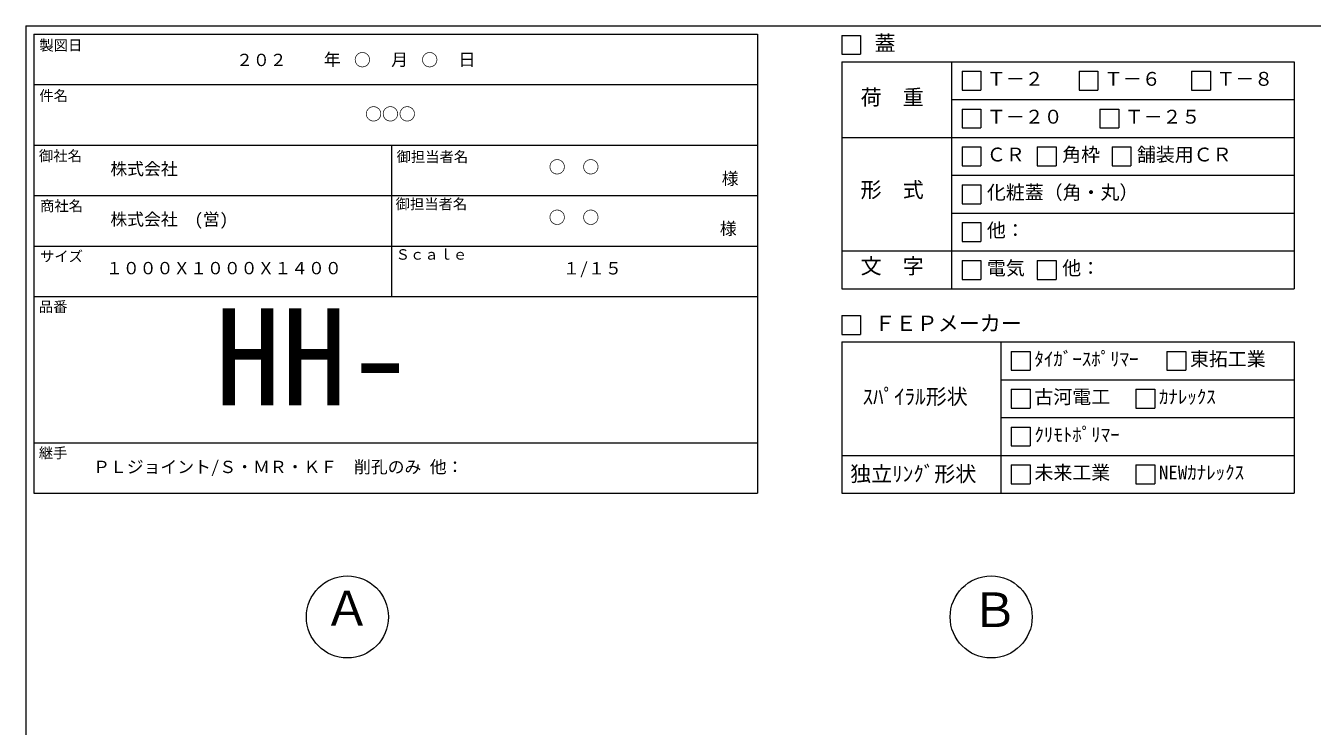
# Model space of a CAD drawing. Units: millimetres, scale not verified. Extents: x -4890 to 18489, y -2282 to 2282.
# Drawn here: x -1230 to 1828, y 616 to 2282 of the extents above; entities that cross this region are included whole.
import ezdxf
from ezdxf.enums import TextEntityAlignment as Align

# ---------------------------------------------------------------- set-up
doc = ezdxf.new("R2010")
doc.units = ezdxf.units.MM
doc.header["$LTSCALE"] = 10
for name, color, linetype, lineweight in [('0-2_waku', 7, 'Continuous', 18), ('0-3_gaikei', 7, 'Continuous', 18), ('0-D_文字１', 7, 'Continuous', 18), ('1-4_文字２', 7, 'Continuous', 5)]:
    doc.layers.add(name, color=color, linetype=linetype, lineweight=lineweight)
doc.styles.add('ＭＳ ゴシック', font='')
doc.styles.get('ＭＳ ゴシック').set_extended_font_data('MS Gothic')

msp = doc.modelspace()

# ---------------------------------------------------------------- linework, layer by layer
at = {"layer": '0-2_waku'}
for p, q in [((-1210.86, 2262.11), (-1210.86, 1170.11)), ((-1210.86, 2262.11), (509.14, 2262.11)), ((-1210.86, 2262.11), (-1210.86, 1170.11)), ((-1210.86, 2262.11), (509.14, 2262.11)), ((-1210.86, 2262.11), (-1210.86, 1170.11)), ((509.14, 2262.11), (509.14, 1170.11)), ((709.87, 2196.33), (1784.87, 2196.33)), ((709.87, 2196.33), (709.87, 1656.33)), ((970.53, 2196.33), (970.53, 1656.33)), ((1784.87, 2196.33), (1784.87, 1656.33)), ((-1210.86, 2142.11), (509.14, 2142.11)), ((-1210.86, 2142.11), (509.14, 2142.11)), ((-1210.86, 2142.11), (509.14, 2142.11)), ((-1210.86, 2142.11), (509.14, 2142.11)), ((970.53, 2106.33), (1784.87, 2106.33)), ((-1210.86, 1998.11), (509.14, 1998.11)), ((-1210.86, 1998.11), (509.14, 1998.11)), ((-360.86, 1998.11), (-360.86, 1638.11)), ((709.87, 2016.33), (1784.87, 2016.33)), ((970.53, 1926.33), (1784.87, 1926.33)), ((-1210.86, 1878.11), (509.14, 1878.11)), ((970.53, 1836.33), (1784.87, 1836.33)), ((-1210.86, 1758.11), (509.14, 1758.11)), ((709.87, 1746.33), (1784.87, 1746.33)), ((709.87, 1656.33), (1784.87, 1656.33)), ((-1210.86, 1638.11), (509.14, 1638.11)), ((709.87, 1530.11), (1784.87, 1530.11)), ((709.87, 1530.11), (709.87, 1170.11)), ((1087.68, 1530.11), (1087.68, 1170.11)), ((1784.87, 1530.11), (1784.87, 1170.11)), ((1087.68, 1440.11), (1784.87, 1440.11)), ((1087.68, 1350.11), (1784.87, 1350.11)), ((-1210.86, 1290.11), (509.14, 1290.11)), ((709.87, 1260.11), (1784.87, 1260.11)), ((-1210.86, 1170.11), (509.14, 1170.11)), ((709.87, 1170.11), (1784.87, 1170.11)), ((709.87, 1170.11), (1784.87, 1170.11))]:
    msp.add_line(p, q, dxfattribs=at)
for points in [[(-1230.01, 2282.11), (-1230.01, -1992.89), (4889.99, -1992.89)], [(-1230.01, 2282.11), (4889.99, 2282.11), (4889.99, -1992.89)]]:
    msp.add_lwpolyline(points, dxfattribs=at)
at = {"layer": '0-3_gaikei'}
for centre in [(-465.58, 875.86), (1064.42, 875.86)]:
    msp.add_circle(centre, 97.5, dxfattribs=at)
at = {"layer": '0-D_文字１'}
for p, q in [((709.14, 2259.14), (709.14, 2214.14)), ((709.14, 2214.14), (754.14, 2214.14)), ((995.11, 2173.83), (1040.11, 2173.83)), ((995.11, 2173.83), (995.11, 2128.83)), ((995.11, 2173.83), (995.11, 2128.83)), ((995.11, 2173.83), (1040.11, 2173.83)), ((995.11, 2173.83), (995.11, 2128.83)), ((995.11, 2173.83), (1040.11, 2173.83)), ((1040.11, 2173.83), (1040.11, 2128.83)), ((1040.11, 2173.83), (1040.11, 2128.83)), ((1040.11, 2173.83), (1040.11, 2128.83)), ((1273.19, 2173.83), (1318.19, 2173.83)), ((1273.19, 2173.83), (1273.19, 2128.83)), ((1318.19, 2173.83), (1318.19, 2128.83)), ((1540.4, 2173.83), (1585.4, 2173.83)), ((1540.4, 2173.83), (1540.4, 2128.83)), ((1585.4, 2173.83), (1585.4, 2128.83)), ((995.11, 2128.83), (1040.11, 2128.83)), ((995.11, 2128.83), (1040.11, 2128.83)), ((995.11, 2128.83), (1040.11, 2128.83)), ((1273.19, 2128.83), (1318.19, 2128.83)), ((1540.4, 2128.83), (1585.4, 2128.83)), ((995.11, 2083.83), (1040.11, 2083.83)), ((995.11, 2083.83), (995.11, 2038.83)), ((1040.11, 2083.83), (1040.11, 2038.83)), ((1322.59, 2083.83), (1367.59, 2083.83)), ((1322.59, 2083.83), (1322.59, 2038.83)), ((1367.59, 2083.83), (1367.59, 2038.83)), ((995.11, 2038.83), (1040.11, 2038.83)), ((1322.59, 2038.83), (1367.59, 2038.83)), ((995.11, 1993.83), (1040.11, 1993.83)), ((995.11, 1993.83), (995.11, 1948.83)), ((995.11, 1993.83), (995.11, 1948.83)), ((1040.11, 1993.83), (1040.11, 1948.83)), ((1040.11, 1993.83), (1040.11, 1948.83)), ((1174.1, 1993.83), (1219.1, 1993.83)), ((1174.1, 1993.83), (1174.1, 1948.83)), ((1219.1, 1993.83), (1219.1, 1948.83)), ((1351.61, 1993.83), (1396.61, 1993.83)), ((1351.61, 1993.83), (1351.61, 1948.83)), ((1396.61, 1993.83), (1396.61, 1948.83)), ((995.11, 1948.83), (1040.11, 1948.83)), ((995.11, 1948.83), (1040.11, 1948.83)), ((1174.1, 1948.83), (1219.1, 1948.83)), ((1351.61, 1948.83), (1396.61, 1948.83)), ((995.11, 1903.83), (995.11, 1858.83)), ((1040.11, 1903.83), (1040.11, 1858.83)), ((995.11, 1858.83), (1040.11, 1858.83)), ((995.11, 1813.83), (1040.11, 1813.83)), ((995.11, 1813.83), (995.11, 1768.83)), ((995.11, 1813.83), (995.11, 1768.83)), ((1040.11, 1813.83), (1040.11, 1768.83)), ((1040.11, 1813.83), (1040.11, 1768.83)), ((995.11, 1768.83), (1040.11, 1768.83)), ((995.11, 1768.83), (1040.11, 1768.83)), ((995.11, 1723.83), (995.11, 1678.83)), ((1174.1, 1723.83), (1174.1, 1678.83)), ((995.11, 1678.83), (1040.11, 1678.83)), ((1174.1, 1678.83), (1219.1, 1678.83)), ((709.14, 1592.92), (709.14, 1547.92)), ((709.14, 1547.92), (754.14, 1547.92)), ((1112.26, 1507.61), (1112.26, 1462.61)), ((1481.84, 1507.61), (1526.84, 1507.61)), ((1481.84, 1507.61), (1481.84, 1462.61)), ((1481.84, 1507.61), (1526.84, 1507.61)), ((1481.84, 1507.61), (1481.84, 1462.61)), ((1481.84, 1507.61), (1526.84, 1507.61)), ((1481.84, 1507.61), (1481.84, 1462.61)), ((1526.84, 1507.61), (1526.84, 1462.61)), ((1526.84, 1507.61), (1526.84, 1462.61)), ((1526.84, 1507.61), (1526.84, 1462.61)), ((1112.26, 1462.61), (1157.26, 1462.61)), ((1481.84, 1462.61), (1526.84, 1462.61)), ((1481.84, 1462.61), (1526.84, 1462.61)), ((1481.84, 1462.61), (1526.84, 1462.61)), ((1112.26, 1417.61), (1157.26, 1417.61)), ((1112.26, 1417.61), (1112.26, 1372.61)), ((1157.26, 1417.61), (1157.26, 1372.61)), ((1408.16, 1417.61), (1408.16, 1372.61)), ((1112.26, 1372.61), (1157.26, 1372.61)), ((1408.16, 1372.61), (1453.16, 1372.61)), ((1112.26, 1327.61), (1112.26, 1282.61)), ((1112.26, 1282.61), (1157.26, 1282.61)), ((1112.26, 1237.61), (1157.26, 1237.61)), ((1112.26, 1237.61), (1112.26, 1192.61)), ((1157.26, 1237.61), (1157.26, 1192.61)), ((1408.16, 1237.61), (1453.16, 1237.61)), ((1408.16, 1237.61), (1408.16, 1192.61)), ((1453.16, 1237.61), (1453.16, 1192.61)), ((1112.26, 1192.61), (1157.26, 1192.61)), ((1408.16, 1192.61), (1453.16, 1192.61))]:
    msp.add_line(p, q, dxfattribs=at)
for points in [[(709.14, 2259.14), (754.14, 2259.14), (754.14, 2214.14)], [(709.14, 2259.14), (754.14, 2259.14), (754.14, 2214.14)], [(995.11, 1993.83), (1040.11, 1993.83), (1040.11, 1948.83)], [(995.11, 1993.83), (995.11, 1948.83), (1040.11, 1948.83)], [(995.11, 1903.83), (1040.11, 1903.83), (1040.11, 1858.83)], [(995.11, 1813.83), (1040.11, 1813.83), (1040.11, 1768.83)], [(995.11, 1813.83), (995.11, 1768.83), (1040.11, 1768.83)], [(995.11, 1723.83), (1040.11, 1723.83), (1040.11, 1678.83)], [(1174.1, 1723.83), (1219.1, 1723.83), (1219.1, 1678.83)], [(709.14, 1592.92), (754.14, 1592.92), (754.14, 1547.92)], [(1112.26, 1507.61), (1157.26, 1507.61), (1157.26, 1462.61)], [(1408.16, 1417.61), (1453.16, 1417.61), (1453.16, 1372.61)], [(1112.26, 1327.61), (1157.26, 1327.61), (1157.26, 1282.61)]]:
    msp.add_lwpolyline(points, dxfattribs=at)

# ---------------------------------------------------------------- texts
at = {"layer": '0-D_文字１', "style": 'ＭＳ ゴシック'}
for s, height, p in [('蓋', 36.66, (787.22, 2211.23)), ('製図日', 24.93, (-1197.59, 2215.66)), ('\u3000\u3000年\u3000\u3000\u3000月\u3000\u3000\u3000日', 29.33, (-601.55, 2178.05)), ('Ｔ－２', 32.99, (1054.25, 2129.32)), ('Ｔ－６', 32.99, (1332.33, 2129.32)), ('Ｔ－８', 32.99, (1599.54, 2129.32)), ('件名', 24.93, (-1197.59, 2095.66)), ('荷\u3000重', 36.66, (754.1, 2082.53)), ('Ｔ－２０', 32.99, (1054.25, 2039.32)), ('Ｔ－２５', 32.99, (1381.73, 2039.32)), ('御社名', 24.93, (-1198.57, 1952.65)), ('ＣＲ', 32.99, (1054.25, 1949.32)), ('角枠', 32.99, (1233.25, 1949.32)), ('舗装用ＣＲ', 32.99, (1410.75, 1949.32)), ('御担当者名', 24.93, (-348.66, 1950.44)), ('御担当者名', 24.93, (-348.66, 1950.44)), ('様', 29.33, (424.09, 1894.94)), ('形\u3000式', 36.66, (754.1, 1862.57)), ('化粧蓋（角・丸）', 32.99, (1054.25, 1859.32)), ('商社名', 24.93, (-1195.96, 1833.61)), ('御担当者名', 24.93, (-350.87, 1838.14)), ('様', 29.33, (419.6, 1776.02)), ('他：', 32.99, (1054.25, 1769.32)), ('サイズ', 24.93, (-1195.96, 1713.61)), ('Ｓｃａｌｅ', 24.93, (-350.87, 1718.14)), ('１０００Ｘ１０００Ｘ１４００', 29.33, (-1039.23, 1682.09)), ('１/１５', 29.33, (46.68, 1681.62)), ('文\u3000字', 36.66, (754.1, 1681.08)), ('電気', 32.99, (1054.25, 1679.32)), ('他：', 32.99, (1233.25, 1679.32)), ('品番', 24.93, (-1198.96, 1593.97)), ('HH-', 230.9, (-780.13, 1309.94)), ('ＦＥＰメーカー', 36.66, (787.22, 1545)), ('ﾀｲｶﾞｰｽﾎﾟﾘﾏｰ', 32.99, (1167.22, 1463.09)), ('東拓工業', 32.99, (1536.81, 1463.09)), ('ｽﾊﾟｲﾗﾙ形状', 36.66, (758.76, 1370.45)), ('古河電工', 32.99, (1167.22, 1373.09)), ('ｶﾅﾚｯｸｽ', 32.99, (1463.13, 1373.09)), ('ｸﾘﾓﾄﾎﾟﾘﾏｰ', 32.99, (1167.22, 1283.09)), ('継手', 24.93, (-1198.96, 1245.97)), ('ＰＬジョイント/Ｓ・ＭＲ・ＫＦ\u3000削孔のみ 他：', 29.33, (-1069.87, 1209.31)), ('独立ﾘﾝｸﾞ形状', 36.66, (729.23, 1186.97)), ('未来工業', 32.99, (1167.22, 1193.09)), ('NEWｶﾅﾚｯｸｽ', 32.99, (1463.13, 1193.09)), ('Ａ', 82.48, (-522.27, 830.73)), ('Ｂ', 82.48, (1016.3, 827.01))]:
    msp.add_text(s, height=height, dxfattribs=at).set_placement(p, align=Align.BOTTOM_LEFT)
at = {"layer": '1-4_文字２', "style": 'ＭＳ ゴシック'}
for s, p in [('\u3000\u3000２０２\u3000\u3000\u3000\u3000○\u3000\u3000\u3000○', (-810.03, 2177.27)), ('○○○', (-423.35, 2048.45)), ('株式会社', (-1028.86, 1918.19)), ('○\u3000○', (12.92, 1922.57)), ('株式会社\u3000(営)', (-1028.86, 1798.19)), ('○\u3000○', (12.92, 1802.57))]:
    msp.add_text(s, height=29.33, dxfattribs=at).set_placement(p, align=Align.BOTTOM_LEFT)

doc.saveas('drawing.dxf')
